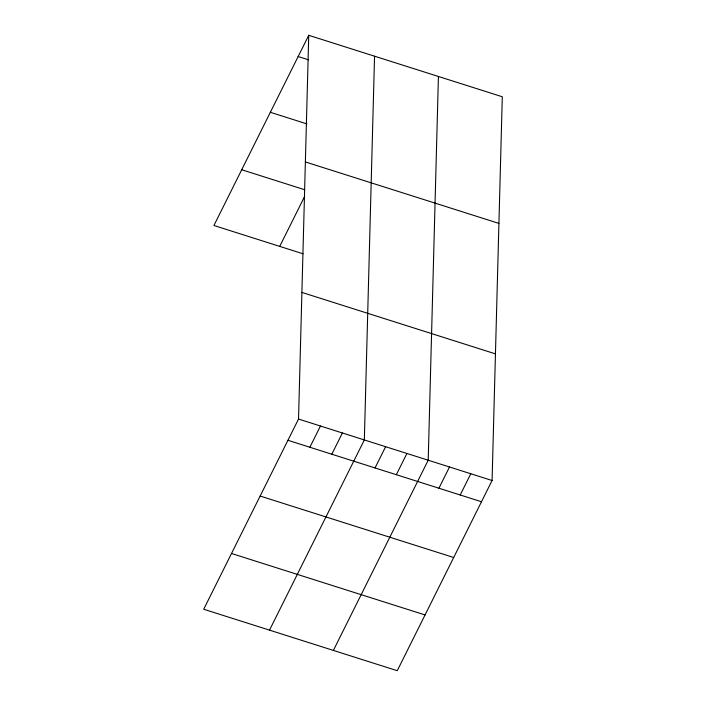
<?xml version="1.0" encoding="UTF-8"?>
<svg xmlns="http://www.w3.org/2000/svg" width="706" height="706" viewBox="0 0 706 706"><rect width="100%" height="100%" fill="white"/><g stroke="black" fill="none" stroke-linecap="round" stroke-linejoin="round"><path stroke-width="1.06" d="M298.532 419.046L308.743 35.3L502.293 96.757L492.082 480.512L397.257 670.7L203.707 609.243L298.532 419.046L492.082 480.512M374.551 56.198L364.34 439.944L269.515 630.14M438.426 76.477L428.207 460.224L333.382 650.42M308.743 35.3L213.918 225.488L303.042 253.789M279.726 246.385L304.595 196.497M309.881 447.251L320.462 426.018M331.811 454.214L342.401 432.981M375.036 467.946L385.626 446.704M396.331 474.706L406.921 453.464M438.911 488.225L449.501 466.993M460.206 494.985L470.787 473.752M298.153 56.533L308.601 59.851M270.354 112.289L306.916 123.903M305.371 161.939L498.921 223.396M241.717 169.74L304.392 189.64M301.903 292.416L495.453 353.874M287.942 440.288L481.492 501.745M260.143 496.044L453.693 557.502M231.506 553.486L425.056 614.944"/></g></svg>
